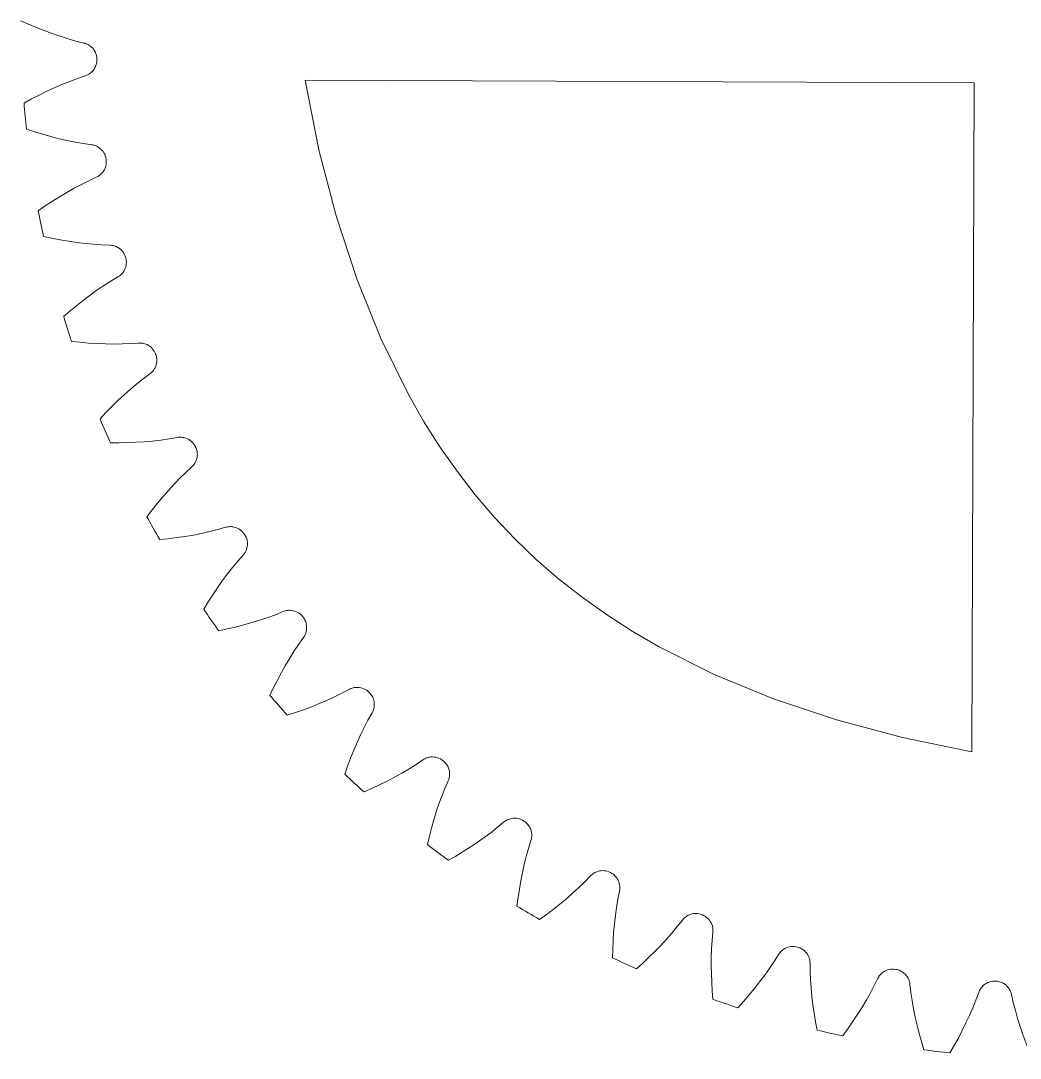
# Model space of a CAD drawing. Extents: x -181 to 448, y -465 to -8.
# Drawn here: x -160.7 to -87.1, y -251.6 to -175.1 of the extents above; entities that cross this region are included whole.
import ezdxf

# ---------------------------------------------------------------- set-up
doc = ezdxf.new("R2010")
doc.units = 0
doc.header["$MEASUREMENT"] = 0
doc.layers.add('Layer 1', color=7, linetype='Continuous')

# ---------------------------------------------------------------- blocks, each defined once
blk = doc.blocks.new('block 749')
at = {"layer": 'Layer 1', "color": 7, "lineweight": 9, "true_color": 0xffffff}
blk.add_open_spline([(-102.064, -249.493), (-101.436, -249.644), (-100.805, -249.786), (-100.173, -249.921)], degree=3, dxfattribs=at)
blk = doc.blocks.new('block 750')
at = {"layer": 'Layer 1', "color": 7, "lineweight": 9, "true_color": 0xffffff}
blk.add_open_spline([(-94.192, -250.947), (-93.551, -251.03), (-92.909, -251.106), (-92.267, -251.174)], degree=3, dxfattribs=at)
blk = doc.blocks.new('block 929')
at = {"layer": 'Layer 1', "color": 7, "lineweight": 9, "true_color": 0xffffff}
blk.add_lwpolyline([(-156.086, -176.746), (-156.674, -176.598), (-157.26, -176.432), (-157.845, -176.248), (-158.428, -176.048), (-159.01, -175.833), (-159.59, -175.604), (-160.167, -175.36), (-160.743, -175.104)], dxfattribs=at)
blk = doc.blocks.new('block 930')
at = {"layer": 'Layer 1', "color": 7, "lineweight": 9, "true_color": 0xffffff}
blk.add_open_spline([(-155.135, -177.899), (-155.142, -177.738), (-155.179, -177.58), (-155.246, -177.434), (-155.313, -177.288), (-155.407, -177.157), (-155.525, -177.047), (-155.603, -176.973), (-155.691, -176.91), (-155.786, -176.86), (-155.88, -176.809), (-155.981, -176.771), (-156.086, -176.746)], degree=3, knots=[0, 0, 0, 0, 1, 1, 1, 2, 2, 2, 3, 3, 3, 4, 4, 4, 4], dxfattribs=at)
blk = doc.blocks.new('block 931')
at = {"layer": 'Layer 1', "color": 7, "lineweight": 9, "true_color": 0xffffff}
blk.add_open_spline([(-155.135, -177.899), (-155.135, -177.912), (-155.134, -177.926), (-155.134, -177.939)], degree=3, dxfattribs=at)
blk = doc.blocks.new('block 932')
at = {"layer": 'Layer 1', "color": 7, "lineweight": 9, "true_color": 0xffffff}
blk.add_open_spline([(-155.99, -179.163), (-155.837, -179.114), (-155.695, -179.036), (-155.573, -178.933), (-155.45, -178.829), (-155.348, -178.703), (-155.273, -178.56), (-155.224, -178.465), (-155.186, -178.364), (-155.163, -178.259), (-155.139, -178.154), (-155.129, -178.047), (-155.134, -177.939)], degree=3, knots=[0, 0, 0, 0, 1, 1, 1, 2, 2, 2, 3, 3, 3, 4, 4, 4, 4], dxfattribs=at)
blk = doc.blocks.new('block 933')
at = {"layer": 'Layer 1', "color": 7, "lineweight": 9, "true_color": 0xffffff}
blk.add_lwpolyline([(-155.99, -179.163), (-156.565, -179.357), (-157.136, -179.57), (-157.705, -179.799), (-158.27, -180.044), (-158.833, -180.305), (-159.393, -180.579), (-159.949, -180.867), (-160.503, -181.168)], dxfattribs=at)
blk = doc.blocks.new('block 934')
at = {"layer": 'Layer 1', "color": 7, "lineweight": 9, "true_color": 0xffffff}
blk.add_open_spline([(-160.503, -181.168), (-160.452, -181.812), (-160.392, -182.456), (-160.325, -183.098)], degree=3, dxfattribs=at)
blk = doc.blocks.new('block 935')
at = {"layer": 'Layer 1', "color": 7, "lineweight": 9, "true_color": 0xffffff}
blk.add_lwpolyline([(-155.522, -184.245), (-156.122, -184.159), (-156.723, -184.055), (-157.323, -183.933), (-157.924, -183.795), (-158.525, -183.642), (-159.126, -183.475), (-159.726, -183.293), (-160.325, -183.098)], dxfattribs=at)
blk = doc.blocks.new('block 936')
at = {"layer": 'Layer 1', "color": 7, "lineweight": 9, "true_color": 0xffffff}
blk.add_open_spline([(-154.456, -185.292), (-154.479, -185.133), (-154.533, -184.98), (-154.615, -184.841), (-154.696, -184.703), (-154.804, -184.582), (-154.932, -184.485), (-155.018, -184.42), (-155.112, -184.367), (-155.211, -184.326), (-155.311, -184.286), (-155.415, -184.258), (-155.522, -184.245)], degree=3, knots=[0, 0, 0, 0, 1, 1, 1, 2, 2, 2, 3, 3, 3, 4, 4, 4, 4], dxfattribs=at)
blk = doc.blocks.new('block 937')
at = {"layer": 'Layer 1', "color": 7, "lineweight": 9, "true_color": 0xffffff}
blk.add_open_spline([(-154.456, -185.292), (-154.454, -185.305), (-154.452, -185.318), (-154.45, -185.332)], degree=3, dxfattribs=at)
blk = doc.blocks.new('block 938')
at = {"layer": 'Layer 1', "color": 7, "lineweight": 9, "true_color": 0xffffff}
blk.add_open_spline([(-155.174, -186.639), (-155.027, -186.574), (-154.894, -186.481), (-154.783, -186.365), (-154.671, -186.25), (-154.583, -186.114), (-154.524, -185.964), (-154.485, -185.864), (-154.458, -185.76), (-154.446, -185.653), (-154.433, -185.546), (-154.435, -185.438), (-154.45, -185.332)], degree=3, knots=[0, 0, 0, 0, 1, 1, 1, 2, 2, 2, 3, 3, 3, 4, 4, 4, 4], dxfattribs=at)
blk = doc.blocks.new('block 939')
at = {"layer": 'Layer 1', "color": 7, "lineweight": 9, "true_color": 0xffffff}
blk.add_lwpolyline([(-155.174, -186.639), (-155.725, -186.892), (-156.271, -187.163), (-156.812, -187.45), (-157.349, -187.753), (-157.882, -188.071), (-158.41, -188.402), (-158.933, -188.747), (-159.452, -189.104)], dxfattribs=at)
blk = doc.blocks.new('block 940')
at = {"layer": 'Layer 1', "color": 7, "lineweight": 9, "true_color": 0xffffff}
blk.add_open_spline([(-159.452, -189.104), (-159.334, -189.74), (-159.208, -190.373), (-159.074, -191.005)], degree=3, dxfattribs=at)
blk = doc.blocks.new('block 941')
at = {"layer": 'Layer 1', "color": 7, "lineweight": 9, "true_color": 0xffffff}
blk.add_lwpolyline([(-154.177, -191.643), (-154.783, -191.621), (-155.391, -191.58), (-156.001, -191.522), (-156.613, -191.447), (-157.227, -191.358), (-157.842, -191.254), (-158.457, -191.136), (-159.074, -191.005)], dxfattribs=at)
blk = doc.blocks.new('block 942')
at = {"layer": 'Layer 1', "color": 7, "lineweight": 9, "true_color": 0xffffff}
blk.add_open_spline([(-153.008, -192.573), (-153.047, -192.417), (-153.117, -192.271), (-153.212, -192.142), (-153.308, -192.013), (-153.428, -191.904), (-153.565, -191.821), (-153.658, -191.765), (-153.756, -191.722), (-153.86, -191.692), (-153.963, -191.662), (-154.07, -191.646), (-154.177, -191.643)], degree=3, knots=[0, 0, 0, 0, 1, 1, 1, 2, 2, 2, 3, 3, 3, 4, 4, 4, 4], dxfattribs=at)
blk = doc.blocks.new('block 943')
at = {"layer": 'Layer 1', "color": 7, "lineweight": 9, "true_color": 0xffffff}
blk.add_open_spline([(-153.008, -192.573), (-153.004, -192.586), (-153.001, -192.599), (-152.998, -192.612)], degree=3, dxfattribs=at)
blk = doc.blocks.new('block 944')
at = {"layer": 'Layer 1', "color": 7, "lineweight": 9, "true_color": 0xffffff}
blk.add_open_spline([(-153.581, -193.988), (-153.442, -193.908), (-153.319, -193.802), (-153.22, -193.675), (-153.121, -193.549), (-153.048, -193.404), (-153.005, -193.249), (-152.976, -193.146), (-152.961, -193.039), (-152.96, -192.931), (-152.958, -192.824), (-152.971, -192.716), (-152.998, -192.612)], degree=3, knots=[0, 0, 0, 0, 1, 1, 1, 2, 2, 2, 3, 3, 3, 4, 4, 4, 4], dxfattribs=at)
blk = doc.blocks.new('block 945')
at = {"layer": 'Layer 1', "color": 7, "lineweight": 9, "true_color": 0xffffff}
blk.add_lwpolyline([(-153.581, -193.988), (-154.102, -194.297), (-154.617, -194.623), (-155.126, -194.966), (-155.628, -195.324), (-156.124, -195.695), (-156.615, -196.08), (-157.099, -196.478), (-157.578, -196.887)], dxfattribs=at)
blk = doc.blocks.new('block 946')
at = {"layer": 'Layer 1', "color": 7, "lineweight": 9, "true_color": 0xffffff}
blk.add_open_spline([(-157.578, -196.887), (-157.394, -197.507), (-157.202, -198.124), (-157.003, -198.738)], degree=3, dxfattribs=at)
blk = doc.blocks.new('block 947')
at = {"layer": 'Layer 1', "color": 7, "lineweight": 9, "true_color": 0xffffff}
blk.add_lwpolyline([(-152.066, -198.861), (-152.671, -198.902), (-153.28, -198.924), (-153.893, -198.93), (-154.51, -198.921), (-155.129, -198.896), (-155.751, -198.857), (-156.376, -198.804), (-157.003, -198.738)], dxfattribs=at)
blk = doc.blocks.new('block 948')
at = {"layer": 'Layer 1', "color": 7, "lineweight": 9, "true_color": 0xffffff}
blk.add_open_spline([(-150.806, -199.663), (-150.862, -199.512), (-150.946, -199.374), (-151.055, -199.256), (-151.163, -199.137), (-151.294, -199.042), (-151.439, -198.973), (-151.537, -198.928), (-151.64, -198.895), (-151.746, -198.876), (-151.851, -198.857), (-151.959, -198.852), (-152.066, -198.861)], degree=3, knots=[0, 0, 0, 0, 1, 1, 1, 2, 2, 2, 3, 3, 3, 4, 4, 4, 4], dxfattribs=at)
blk = doc.blocks.new('block 949')
at = {"layer": 'Layer 1', "color": 7, "lineweight": 9, "true_color": 0xffffff}
blk.add_open_spline([(-150.806, -199.663), (-150.801, -199.676), (-150.797, -199.689), (-150.792, -199.701)], degree=3, dxfattribs=at)
blk = doc.blocks.new('block 950')
at = {"layer": 'Layer 1', "color": 7, "lineweight": 9, "true_color": 0xffffff}
blk.add_open_spline([(-151.228, -201.13), (-151.098, -201.036), (-150.987, -200.918), (-150.902, -200.782), (-150.817, -200.645), (-150.76, -200.494), (-150.733, -200.335), (-150.715, -200.229), (-150.711, -200.121), (-150.721, -200.014), (-150.731, -199.907), (-150.755, -199.802), (-150.792, -199.701)], degree=3, knots=[0, 0, 0, 0, 1, 1, 1, 2, 2, 2, 3, 3, 3, 4, 4, 4, 4], dxfattribs=at)
blk = doc.blocks.new('block 951')
at = {"layer": 'Layer 1', "color": 7, "lineweight": 9, "true_color": 0xffffff}
blk.add_lwpolyline([(-151.228, -201.13), (-151.715, -201.492), (-152.192, -201.871), (-152.662, -202.265), (-153.124, -202.673), (-153.579, -203.094), (-154.027, -203.528), (-154.467, -203.974), (-154.9, -204.431)], dxfattribs=at)
blk = doc.blocks.new('block 952')
at = {"layer": 'Layer 1', "color": 7, "lineweight": 9, "true_color": 0xffffff}
blk.add_open_spline([(-154.9, -204.431), (-154.653, -205.028), (-154.398, -205.622), (-154.135, -206.212)], degree=3, dxfattribs=at)
blk = doc.blocks.new('block 953')
at = {"layer": 'Layer 1', "color": 7, "lineweight": 9, "true_color": 0xffffff}
blk.add_lwpolyline([(-149.213, -205.818), (-149.81, -205.922), (-150.413, -206.008), (-151.022, -206.078), (-151.636, -206.133), (-152.255, -206.173), (-152.878, -206.199), (-153.505, -206.212), (-154.135, -206.212)], dxfattribs=at)
blk = doc.blocks.new('block 954')
at = {"layer": 'Layer 1', "color": 7, "lineweight": 9, "true_color": 0xffffff}
blk.add_open_spline([(-147.875, -206.484), (-147.946, -206.34), (-148.045, -206.211), (-148.165, -206.105), (-148.286, -205.999), (-148.426, -205.917), (-148.577, -205.864), (-148.679, -205.829), (-148.785, -205.807), (-148.892, -205.8), (-148.999, -205.792), (-149.107, -205.798), (-149.213, -205.818)], degree=3, knots=[0, 0, 0, 0, 1, 1, 1, 2, 2, 2, 3, 3, 3, 4, 4, 4, 4], dxfattribs=at)
blk = doc.blocks.new('block 955')
at = {"layer": 'Layer 1', "color": 7, "lineweight": 9, "true_color": 0xffffff}
blk.add_open_spline([(-147.875, -206.484), (-147.869, -206.496), (-147.863, -206.509), (-147.857, -206.521)], degree=3, dxfattribs=at)
blk = doc.blocks.new('block 956')
at = {"layer": 'Layer 1', "color": 7, "lineweight": 9, "true_color": 0xffffff}
blk.add_open_spline([(-148.142, -207.987), (-148.022, -207.88), (-147.924, -207.751), (-147.854, -207.607), (-147.784, -207.462), (-147.743, -207.305), (-147.732, -207.145), (-147.726, -207.038), (-147.733, -206.93), (-147.754, -206.825), (-147.775, -206.719), (-147.81, -206.617), (-147.857, -206.521)], degree=3, knots=[0, 0, 0, 0, 1, 1, 1, 2, 2, 2, 3, 3, 3, 4, 4, 4, 4], dxfattribs=at)
blk = doc.blocks.new('block 957')
at = {"layer": 'Layer 1', "color": 7, "lineweight": 9, "true_color": 0xffffff}
blk.add_lwpolyline([(-148.142, -207.987), (-148.588, -208.398), (-149.023, -208.825), (-149.449, -209.265), (-149.866, -209.72), (-150.275, -210.186), (-150.674, -210.665), (-151.066, -211.154), (-151.449, -211.655)], dxfattribs=at)
blk = doc.blocks.new('block 958')
at = {"layer": 'Layer 1', "color": 7, "lineweight": 9, "true_color": 0xffffff}
blk.add_open_spline([(-151.449, -211.655), (-151.14, -212.222), (-150.824, -212.786), (-150.501, -213.345)], degree=3, dxfattribs=at)
blk = doc.blocks.new('block 959')
at = {"layer": 'Layer 1', "color": 7, "lineweight": 9, "true_color": 0xffffff}
blk.add_lwpolyline([(-145.647, -212.439), (-146.23, -212.605), (-146.821, -212.754), (-147.42, -212.887), (-148.025, -213.006), (-148.636, -213.11), (-149.253, -213.201), (-149.875, -213.28), (-150.501, -213.345)], dxfattribs=at)
blk = doc.blocks.new('block 960')
at = {"layer": 'Layer 1', "color": 7, "lineweight": 9, "true_color": 0xffffff}
blk.add_open_spline([(-144.248, -212.962), (-144.333, -212.826), (-144.445, -212.708), (-144.576, -212.615), (-144.707, -212.522), (-144.854, -212.455), (-145.011, -212.419), (-145.116, -212.394), (-145.223, -212.384), (-145.33, -212.387), (-145.438, -212.391), (-145.544, -212.408), (-145.647, -212.439)], degree=3, knots=[0, 0, 0, 0, 1, 1, 1, 2, 2, 2, 3, 3, 3, 4, 4, 4, 4], dxfattribs=at)
blk = doc.blocks.new('block 961')
at = {"layer": 'Layer 1', "color": 7, "lineweight": 9, "true_color": 0xffffff}
blk.add_open_spline([(-144.248, -212.962), (-144.24, -212.973), (-144.233, -212.985), (-144.226, -212.996)], degree=3, dxfattribs=at)
blk = doc.blocks.new('block 962')
at = {"layer": 'Layer 1', "color": 7, "lineweight": 9, "true_color": 0xffffff}
blk.add_open_spline([(-144.356, -214.484), (-144.248, -214.366), (-144.164, -214.227), (-144.109, -214.076), (-144.055, -213.925), (-144.03, -213.765), (-144.036, -213.604), (-144.041, -213.497), (-144.059, -213.39), (-144.091, -213.288), (-144.123, -213.185), (-144.169, -213.087), (-144.226, -212.996)], degree=3, knots=[0, 0, 0, 0, 1, 1, 1, 2, 2, 2, 3, 3, 3, 4, 4, 4, 4], dxfattribs=at)
blk = doc.blocks.new('block 963')
at = {"layer": 'Layer 1', "color": 7, "lineweight": 9, "true_color": 0xffffff}
blk.add_lwpolyline([(-144.356, -214.484), (-144.756, -214.94), (-145.145, -215.409), (-145.522, -215.892), (-145.89, -216.388), (-146.247, -216.894), (-146.594, -217.412), (-146.933, -217.94), (-147.261, -218.477)], dxfattribs=at)
blk = doc.blocks.new('block 964')
at = {"layer": 'Layer 1', "color": 7, "lineweight": 9, "true_color": 0xffffff}
blk.add_open_spline([(-147.261, -218.477), (-146.895, -219.009), (-146.522, -219.537), (-146.142, -220.06)], degree=3, dxfattribs=at)
blk = doc.blocks.new('block 965')
at = {"layer": 'Layer 1', "color": 7, "lineweight": 9, "true_color": 0xffffff}
blk.add_lwpolyline([(-141.409, -218.651), (-141.972, -218.877), (-142.544, -219.087), (-143.126, -219.282), (-143.715, -219.463), (-144.312, -219.631), (-144.915, -219.786), (-145.526, -219.929), (-146.142, -220.06)], dxfattribs=at)
blk = doc.blocks.new('block 966')
at = {"layer": 'Layer 1', "color": 7, "lineweight": 9, "true_color": 0xffffff}
blk.add_open_spline([(-139.963, -219.025), (-140.062, -218.898), (-140.185, -218.793), (-140.325, -218.714), (-140.465, -218.635), (-140.619, -218.584), (-140.779, -218.564), (-140.885, -218.551), (-140.993, -218.552), (-141.1, -218.566), (-141.206, -218.581), (-141.31, -218.609), (-141.409, -218.651)], degree=3, knots=[0, 0, 0, 0, 1, 1, 1, 2, 2, 2, 3, 3, 3, 4, 4, 4, 4], dxfattribs=at)
blk = doc.blocks.new('block 967')
at = {"layer": 'Layer 1', "color": 7, "lineweight": 9, "true_color": 0xffffff}
blk.add_open_spline([(-139.963, -219.025), (-139.955, -219.035), (-139.946, -219.046), (-139.938, -219.056)], degree=3, dxfattribs=at)
blk = doc.blocks.new('block 968')
at = {"layer": 'Layer 1', "color": 7, "lineweight": 9, "true_color": 0xffffff}
blk.add_open_spline([(-139.911, -220.55), (-139.816, -220.421), (-139.748, -220.274), (-139.709, -220.118), (-139.67, -219.962), (-139.662, -219.8), (-139.686, -219.641), (-139.701, -219.535), (-139.731, -219.431), (-139.773, -219.332), (-139.816, -219.234), (-139.871, -219.141), (-139.938, -219.056)], degree=3, knots=[0, 0, 0, 0, 1, 1, 1, 2, 2, 2, 3, 3, 3, 4, 4, 4, 4], dxfattribs=at)
blk = doc.blocks.new('block 969')
at = {"layer": 'Layer 1', "color": 7, "lineweight": 9, "true_color": 0xffffff}
blk.add_lwpolyline([(-139.911, -220.55), (-140.262, -221.045), (-140.599, -221.552), (-140.924, -222.072), (-141.238, -222.603), (-141.54, -223.144), (-141.832, -223.696), (-142.113, -224.256), (-142.384, -224.825)], dxfattribs=at)
blk = doc.blocks.new('block 970')
at = {"layer": 'Layer 1', "color": 7, "lineweight": 9, "true_color": 0xffffff}
blk.add_open_spline([(-142.384, -224.825), (-141.964, -225.316), (-141.537, -225.801), (-141.105, -226.282)], degree=3, dxfattribs=at)
blk = doc.blocks.new('block 971')
at = {"layer": 'Layer 1', "color": 7, "lineweight": 9, "true_color": 0xffffff}
blk.add_lwpolyline([(-136.546, -224.386), (-137.081, -224.669), (-137.629, -224.938), (-138.186, -225.193), (-138.753, -225.434), (-139.329, -225.664), (-139.914, -225.881), (-140.506, -226.087), (-141.105, -226.282)], dxfattribs=at)
blk = doc.blocks.new('block 972')
at = {"layer": 'Layer 1', "color": 7, "lineweight": 9, "true_color": 0xffffff}
blk.add_open_spline([(-135.068, -224.606), (-135.18, -224.491), (-135.313, -224.399), (-135.461, -224.335), (-135.608, -224.271), (-135.767, -224.237), (-135.927, -224.234), (-136.035, -224.232), (-136.142, -224.244), (-136.246, -224.269), (-136.351, -224.295), (-136.451, -224.334), (-136.546, -224.386)], degree=3, knots=[0, 0, 0, 0, 1, 1, 1, 2, 2, 2, 3, 3, 3, 4, 4, 4, 4], dxfattribs=at)
blk = doc.blocks.new('block 973')
at = {"layer": 'Layer 1', "color": 7, "lineweight": 9, "true_color": 0xffffff}
blk.add_open_spline([(-135.068, -224.606), (-135.058, -224.616), (-135.049, -224.626), (-135.04, -224.635)], degree=3, dxfattribs=at)
blk = doc.blocks.new('block 974')
at = {"layer": 'Layer 1', "color": 7, "lineweight": 9, "true_color": 0xffffff}
blk.add_open_spline([(-134.857, -226.118), (-134.776, -225.979), (-134.723, -225.826), (-134.701, -225.667), (-134.679, -225.508), (-134.688, -225.346), (-134.728, -225.191), (-134.754, -225.086), (-134.794, -224.986), (-134.847, -224.892), (-134.9, -224.799), (-134.964, -224.712), (-135.04, -224.635)], degree=3, knots=[0, 0, 0, 0, 1, 1, 1, 2, 2, 2, 3, 3, 3, 4, 4, 4, 4], dxfattribs=at)
blk = doc.blocks.new('block 975')
at = {"layer": 'Layer 1', "color": 7, "lineweight": 9, "true_color": 0xffffff}
blk.add_lwpolyline([(-134.857, -226.118), (-135.154, -226.647), (-135.437, -227.187), (-135.705, -227.738), (-135.962, -228.299), (-136.206, -228.868), (-136.438, -229.447), (-136.659, -230.034), (-136.869, -230.628)], dxfattribs=at)
blk = doc.blocks.new('block 976')
at = {"layer": 'Layer 1', "color": 7, "lineweight": 9, "true_color": 0xffffff}
blk.add_open_spline([(-136.869, -230.628), (-136.4, -231.072), (-135.925, -231.511), (-135.445, -231.943)], degree=3, dxfattribs=at)
blk = doc.blocks.new('block 977')
at = {"layer": 'Layer 1', "color": 7, "lineweight": 9, "true_color": 0xffffff}
blk.add_lwpolyline([(-131.109, -229.581), (-131.612, -229.919), (-132.128, -230.243), (-132.656, -230.555), (-133.195, -230.855), (-133.744, -231.143), (-134.302, -231.42), (-134.869, -231.687), (-135.445, -231.943)], dxfattribs=at)
blk = doc.blocks.new('block 978')
at = {"layer": 'Layer 1', "color": 7, "lineweight": 9, "true_color": 0xffffff}
blk.add_open_spline([(-129.616, -229.646), (-129.74, -229.543), (-129.882, -229.465), (-130.035, -229.417), (-130.188, -229.369), (-130.35, -229.351), (-130.51, -229.365), (-130.617, -229.374), (-130.722, -229.397), (-130.823, -229.434), (-130.925, -229.47), (-131.02, -229.52), (-131.109, -229.581)], degree=3, knots=[0, 0, 0, 0, 1, 1, 1, 2, 2, 2, 3, 3, 3, 4, 4, 4, 4], dxfattribs=at)
blk = doc.blocks.new('block 979')
at = {"layer": 'Layer 1', "color": 7, "lineweight": 9, "true_color": 0xffffff}
blk.add_open_spline([(-129.616, -229.646), (-129.606, -229.654), (-129.595, -229.663), (-129.585, -229.672)], degree=3, dxfattribs=at)
blk = doc.blocks.new('block 980')
at = {"layer": 'Layer 1', "color": 7, "lineweight": 9, "true_color": 0xffffff}
blk.add_open_spline([(-129.249, -231.127), (-129.183, -230.981), (-129.146, -230.823), (-129.14, -230.662), (-129.135, -230.502), (-129.161, -230.342), (-129.217, -230.191), (-129.254, -230.09), (-129.305, -229.995), (-129.367, -229.907), (-129.429, -229.82), (-129.502, -229.74), (-129.585, -229.672)], degree=3, knots=[0, 0, 0, 0, 1, 1, 1, 2, 2, 2, 3, 3, 3, 4, 4, 4, 4], dxfattribs=at)
blk = doc.blocks.new('block 981')
at = {"layer": 'Layer 1', "color": 7, "lineweight": 9, "true_color": 0xffffff}
blk.add_lwpolyline([(-129.249, -231.127), (-129.489, -231.684), (-129.713, -232.251), (-129.923, -232.827), (-130.119, -233.411), (-130.302, -234.004), (-130.473, -234.603), (-130.631, -235.21), (-130.778, -235.822)], dxfattribs=at)
blk = doc.blocks.new('block 982')
at = {"layer": 'Layer 1', "color": 7, "lineweight": 9, "true_color": 0xffffff}
blk.add_open_spline([(-130.778, -235.822), (-130.265, -236.215), (-129.747, -236.602), (-129.225, -236.982)], degree=3, dxfattribs=at)
blk = doc.blocks.new('block 983')
at = {"layer": 'Layer 1', "color": 7, "lineweight": 9, "true_color": 0xffffff}
blk.add_lwpolyline([(-125.159, -234.18), (-125.624, -234.568), (-126.103, -234.944), (-126.596, -235.31), (-127.1, -235.664), (-127.616, -236.008), (-128.142, -236.342), (-128.679, -236.667), (-129.225, -236.982)], dxfattribs=at)
blk = doc.blocks.new('block 984')
at = {"layer": 'Layer 1', "color": 7, "lineweight": 9, "true_color": 0xffffff}
blk.add_open_spline([(-123.667, -234.088), (-123.801, -233.998), (-123.951, -233.936), (-124.108, -233.904), (-124.266, -233.872), (-124.428, -233.872), (-124.586, -233.902), (-124.691, -233.922), (-124.794, -233.956), (-124.89, -234.003), (-124.987, -234.05), (-125.077, -234.109), (-125.159, -234.18)], degree=3, knots=[0, 0, 0, 0, 1, 1, 1, 2, 2, 2, 3, 3, 3, 4, 4, 4, 4], dxfattribs=at)
blk = doc.blocks.new('block 985')
at = {"layer": 'Layer 1', "color": 7, "lineweight": 9, "true_color": 0xffffff}
blk.add_open_spline([(-123.667, -234.088), (-123.656, -234.095), (-123.645, -234.103), (-123.634, -234.11)], degree=3, dxfattribs=at)
blk = doc.blocks.new('block 986')
at = {"layer": 'Layer 1', "color": 7, "lineweight": 9, "true_color": 0xffffff}
blk.add_open_spline([(-123.147, -235.523), (-123.097, -235.37), (-123.077, -235.209), (-123.088, -235.049), (-123.099, -234.889), (-123.142, -234.732), (-123.213, -234.588), (-123.261, -234.492), (-123.321, -234.402), (-123.392, -234.322), (-123.463, -234.241), (-123.544, -234.17), (-123.634, -234.11)], degree=3, knots=[0, 0, 0, 0, 1, 1, 1, 2, 2, 2, 3, 3, 3, 4, 4, 4, 4], dxfattribs=at)
blk = doc.blocks.new('block 987')
at = {"layer": 'Layer 1', "color": 7, "lineweight": 9, "true_color": 0xffffff}
blk.add_lwpolyline([(-123.147, -235.523), (-123.328, -236.101), (-123.492, -236.688), (-123.64, -237.283), (-123.774, -237.885), (-123.894, -238.493), (-124.001, -239.108), (-124.096, -239.727), (-124.177, -240.352)], dxfattribs=at)
blk = doc.blocks.new('block 988')
at = {"layer": 'Layer 1', "color": 7, "lineweight": 9, "true_color": 0xffffff}
blk.add_open_spline([(-124.177, -240.352), (-123.626, -240.689), (-123.071, -241.019), (-122.511, -241.343)], degree=3, dxfattribs=at)
blk = doc.blocks.new('block 989')
at = {"layer": 'Layer 1', "color": 7, "lineweight": 9, "true_color": 0xffffff}
blk.add_lwpolyline([(-118.761, -238.131), (-119.183, -238.566), (-119.62, -238.99), (-120.072, -239.405), (-120.537, -239.81), (-121.013, -240.206), (-121.502, -240.594), (-122.001, -240.972), (-122.511, -241.343)], dxfattribs=at)
blk = doc.blocks.new('block 990')
at = {"layer": 'Layer 1', "color": 7, "lineweight": 9, "true_color": 0xffffff}
blk.add_open_spline([(-117.287, -237.884), (-117.429, -237.809), (-117.585, -237.762), (-117.745, -237.747), (-117.905, -237.732), (-118.066, -237.748), (-118.22, -237.795), (-118.322, -237.826), (-118.421, -237.871), (-118.512, -237.927), (-118.604, -237.984), (-118.687, -238.052), (-118.761, -238.131)], degree=3, knots=[0, 0, 0, 0, 1, 1, 1, 2, 2, 2, 3, 3, 3, 4, 4, 4, 4], dxfattribs=at)
blk = doc.blocks.new('block 991')
at = {"layer": 'Layer 1', "color": 7, "lineweight": 9, "true_color": 0xffffff}
blk.add_open_spline([(-117.287, -237.884), (-117.275, -237.89), (-117.263, -237.896), (-117.251, -237.902)], degree=3, dxfattribs=at)
blk = doc.blocks.new('block 992')
at = {"layer": 'Layer 1', "color": 7, "lineweight": 9, "true_color": 0xffffff}
blk.add_open_spline([(-116.62, -239.256), (-116.586, -239.099), (-116.582, -238.937), (-116.61, -238.779), (-116.638, -238.621), (-116.697, -238.47), (-116.783, -238.334), (-116.841, -238.243), (-116.91, -238.16), (-116.989, -238.088), (-117.068, -238.015), (-117.156, -237.952), (-117.251, -237.902)], degree=3, knots=[0, 0, 0, 0, 1, 1, 1, 2, 2, 2, 3, 3, 3, 4, 4, 4, 4], dxfattribs=at)
blk = doc.blocks.new('block 993')
at = {"layer": 'Layer 1', "color": 7, "lineweight": 9, "true_color": 0xffffff}
blk.add_lwpolyline([(-116.62, -239.256), (-116.739, -239.851), (-116.84, -240.452), (-116.926, -241.059), (-116.996, -241.671), (-117.052, -242.289), (-117.095, -242.911), (-117.123, -243.537), (-117.139, -244.167)], dxfattribs=at)
blk = doc.blocks.new('block 994')
at = {"layer": 'Layer 1', "color": 7, "lineweight": 9, "true_color": 0xffffff}
blk.add_open_spline([(-117.139, -244.167), (-116.556, -244.445), (-115.969, -244.715), (-115.379, -244.978)], degree=3, dxfattribs=at)
blk = doc.blocks.new('block 995')
at = {"layer": 'Layer 1', "color": 7, "lineweight": 9, "true_color": 0xffffff}
blk.add_lwpolyline([(-111.985, -241.392), (-112.359, -241.868), (-112.75, -242.336), (-113.155, -242.796), (-113.575, -243.247), (-114.008, -243.691), (-114.453, -244.127), (-114.911, -244.556), (-115.379, -244.978)], dxfattribs=at)
blk = doc.blocks.new('block 996')
at = {"layer": 'Layer 1', "color": 7, "lineweight": 9, "true_color": 0xffffff}
blk.add_open_spline([(-110.545, -240.992), (-110.694, -240.932), (-110.854, -240.902), (-111.014, -240.904), (-111.175, -240.906), (-111.334, -240.938), (-111.482, -241.001), (-111.581, -241.043), (-111.674, -241.097), (-111.759, -241.163), (-111.844, -241.229), (-111.92, -241.306), (-111.985, -241.392)], degree=3, knots=[0, 0, 0, 0, 1, 1, 1, 2, 2, 2, 3, 3, 3, 4, 4, 4, 4], dxfattribs=at)
blk = doc.blocks.new('block 997')
at = {"layer": 'Layer 1', "color": 7, "lineweight": 9, "true_color": 0xffffff}
blk.add_open_spline([(-110.545, -240.992), (-110.532, -240.997), (-110.52, -241.002), (-110.507, -241.007)], degree=3, dxfattribs=at)
blk = doc.blocks.new('block 998')
at = {"layer": 'Layer 1', "color": 7, "lineweight": 9, "true_color": 0xffffff}
blk.add_open_spline([(-109.738, -242.287), (-109.72, -242.128), (-109.734, -241.966), (-109.778, -241.812), (-109.823, -241.657), (-109.897, -241.513), (-109.997, -241.387), (-110.063, -241.303), (-110.141, -241.228), (-110.227, -241.163), (-110.313, -241.099), (-110.408, -241.046), (-110.507, -241.007)], degree=3, knots=[0, 0, 0, 0, 1, 1, 1, 2, 2, 2, 3, 3, 3, 4, 4, 4, 4], dxfattribs=at)
blk = doc.blocks.new('block 999')
at = {"layer": 'Layer 1', "color": 7, "lineweight": 9, "true_color": 0xffffff}
blk.add_lwpolyline([(-109.738, -242.287), (-109.794, -242.891), (-109.832, -243.499), (-109.854, -244.112), (-109.86, -244.728), (-109.851, -245.348), (-109.828, -245.971), (-109.791, -246.597), (-109.741, -247.225)], dxfattribs=at)
blk = doc.blocks.new('block 1000')
at = {"layer": 'Layer 1', "color": 7, "lineweight": 9, "true_color": 0xffffff}
blk.add_open_spline([(-109.741, -247.225), (-109.132, -247.44), (-108.52, -247.648), (-107.906, -247.848)], degree=3, dxfattribs=at)
blk = doc.blocks.new('block 1001')
at = {"layer": 'Layer 1', "color": 7, "lineweight": 9, "true_color": 0xffffff}
blk.add_lwpolyline([(-104.905, -243.926), (-105.227, -244.439), (-105.567, -244.946), (-105.922, -245.445), (-106.293, -245.938), (-106.677, -246.425), (-107.074, -246.905), (-107.484, -247.379), (-107.906, -247.848)], dxfattribs=at)
blk = doc.blocks.new('block 1002')
at = {"layer": 'Layer 1', "color": 7, "lineweight": 9, "true_color": 0xffffff}
blk.add_open_spline([(-103.515, -243.378), (-103.669, -243.334), (-103.831, -243.321), (-103.991, -243.34), (-104.15, -243.358), (-104.305, -243.408), (-104.445, -243.485), (-104.54, -243.537), (-104.627, -243.601), (-104.704, -243.675), (-104.782, -243.75), (-104.849, -243.834), (-104.905, -243.926)], degree=3, knots=[0, 0, 0, 0, 1, 1, 1, 2, 2, 2, 3, 3, 3, 4, 4, 4, 4], dxfattribs=at)
blk = doc.blocks.new('block 1003')
at = {"layer": 'Layer 1', "color": 7, "lineweight": 9, "true_color": 0xffffff}
blk.add_open_spline([(-103.515, -243.378), (-103.502, -243.382), (-103.489, -243.385), (-103.476, -243.389)], degree=3, dxfattribs=at)
blk = doc.blocks.new('block 1004')
at = {"layer": 'Layer 1', "color": 7, "lineweight": 9, "true_color": 0xffffff}
blk.add_open_spline([(-102.577, -244.582), (-102.576, -244.421), (-102.606, -244.262), (-102.667, -244.113), (-102.727, -243.964), (-102.816, -243.829), (-102.928, -243.714), (-103.003, -243.637), (-103.088, -243.57), (-103.181, -243.516), (-103.273, -243.461), (-103.372, -243.418), (-103.476, -243.389)], degree=3, knots=[0, 0, 0, 0, 1, 1, 1, 2, 2, 2, 3, 3, 3, 4, 4, 4, 4], dxfattribs=at)
blk = doc.blocks.new('block 1005')
at = {"layer": 'Layer 1', "color": 7, "lineweight": 9, "true_color": 0xffffff}
blk.add_lwpolyline([(-102.577, -244.582), (-102.569, -245.188), (-102.544, -245.797), (-102.501, -246.409), (-102.443, -247.023), (-102.369, -247.638), (-102.281, -248.255), (-102.179, -248.874), (-102.064, -249.493)], dxfattribs=at)
blk = doc.blocks.new('block 1006')
at = {"layer": 'Layer 1', "color": 7, "lineweight": 9, "true_color": 0xffffff}
blk.add_lwpolyline([(-97.599, -245.707), (-97.866, -246.251), (-98.151, -246.79), (-98.452, -247.324), (-98.769, -247.853), (-99.1, -248.377), (-99.445, -248.896), (-99.803, -249.411), (-100.173, -249.921)], dxfattribs=at)
blk = doc.blocks.new('block 1007')
at = {"layer": 'Layer 1', "color": 7, "lineweight": 9, "true_color": 0xffffff}
blk.add_open_spline([(-96.274, -245.016), (-96.432, -244.989), (-96.594, -244.993), (-96.751, -245.028), (-96.908, -245.063), (-97.056, -245.128), (-97.188, -245.22), (-97.276, -245.282), (-97.356, -245.354), (-97.425, -245.437), (-97.495, -245.519), (-97.553, -245.61), (-97.599, -245.707)], degree=3, knots=[0, 0, 0, 0, 1, 1, 1, 2, 2, 2, 3, 3, 3, 4, 4, 4, 4], dxfattribs=at)
blk = doc.blocks.new('block 1008')
at = {"layer": 'Layer 1', "color": 7, "lineweight": 9, "true_color": 0xffffff}
blk.add_open_spline([(-96.274, -245.016), (-96.261, -245.019), (-96.247, -245.021), (-96.234, -245.023)], degree=3, dxfattribs=at)
blk = doc.blocks.new('block 1009')
at = {"layer": 'Layer 1', "color": 7, "lineweight": 9, "true_color": 0xffffff}
blk.add_open_spline([(-95.215, -246.116), (-95.231, -245.956), (-95.278, -245.801), (-95.354, -245.659), (-95.429, -245.517), (-95.532, -245.392), (-95.655, -245.289), (-95.738, -245.221), (-95.829, -245.163), (-95.927, -245.118), (-96.025, -245.073), (-96.128, -245.041), (-96.234, -245.023)], degree=3, knots=[0, 0, 0, 0, 1, 1, 1, 2, 2, 2, 3, 3, 3, 4, 4, 4, 4], dxfattribs=at)
blk = doc.blocks.new('block 1010')
at = {"layer": 'Layer 1', "color": 7, "lineweight": 9, "true_color": 0xffffff}
blk.add_lwpolyline([(-95.215, -246.116), (-95.144, -246.718), (-95.055, -247.321), (-94.949, -247.925), (-94.827, -248.529), (-94.689, -249.134), (-94.537, -249.738), (-94.371, -250.343), (-94.192, -250.947)], dxfattribs=at)
blk = doc.blocks.new('block 1011')
at = {"layer": 'Layer 1', "color": 7, "lineweight": 9, "true_color": 0xffffff}
blk.add_lwpolyline([(-90.147, -246.714), (-90.355, -247.283), (-90.582, -247.849), (-90.826, -248.411), (-91.086, -248.971), (-91.361, -249.526), (-91.649, -250.079), (-91.952, -250.628), (-92.267, -251.174)], dxfattribs=at)
blk = doc.blocks.new('block 1012')
at = {"layer": 'Layer 1', "color": 7, "lineweight": 9, "true_color": 0xffffff}
blk.add_open_spline([(-88.901, -245.889), (-89.062, -245.879), (-89.222, -245.899), (-89.375, -245.951), (-89.527, -246.002), (-89.668, -246.082), (-89.789, -246.187), (-89.87, -246.258), (-89.942, -246.338), (-90.003, -246.427), (-90.063, -246.516), (-90.111, -246.613), (-90.147, -246.714)], degree=3, knots=[0, 0, 0, 0, 1, 1, 1, 2, 2, 2, 3, 3, 3, 4, 4, 4, 4], dxfattribs=at)
blk = doc.blocks.new('block 1013')
at = {"layer": 'Layer 1', "color": 7, "lineweight": 9, "true_color": 0xffffff}
blk.add_open_spline([(-88.901, -245.889), (-88.888, -245.89), (-88.874, -245.891), (-88.861, -245.892)], degree=3, dxfattribs=at)
blk = doc.blocks.new('block 1014')
at = {"layer": 'Layer 1', "color": 7, "lineweight": 9, "true_color": 0xffffff}
blk.add_open_spline([(-87.733, -246.872), (-87.766, -246.714), (-87.829, -246.565), (-87.919, -246.432), (-88.009, -246.299), (-88.124, -246.185), (-88.258, -246.096), (-88.347, -246.036), (-88.444, -245.988), (-88.546, -245.954), (-88.648, -245.92), (-88.754, -245.899), (-88.861, -245.892)], degree=3, knots=[0, 0, 0, 0, 1, 1, 1, 2, 2, 2, 3, 3, 3, 4, 4, 4, 4], dxfattribs=at)
blk = doc.blocks.new('block 1015')
at = {"layer": 'Layer 1', "color": 7, "lineweight": 9, "true_color": 0xffffff}
blk.add_lwpolyline([(-87.733, -246.872), (-87.6, -247.463), (-87.449, -248.053), (-87.28, -248.643), (-87.095, -249.231), (-86.895, -249.818), (-86.68, -250.403), (-86.452, -250.987), (-86.211, -251.569)], dxfattribs=at)
blk = doc.blocks.new('block 1115')
at = {"layer": 'Layer 1', "color": 7, "lineweight": 9, "true_color": 0xffffff}
blk.add_lwpolyline([(-90.648, -228.996), (-95.76, -227.931), (-100.635, -226.628), (-105.265, -225.082), (-109.64, -223.283), (-113.747, -221.219), (-115.696, -220.082), (-117.573, -218.874), (-119.376, -217.592), (-121.104, -216.236), (-122.756, -214.804), (-124.33, -213.295), (-125.827, -211.709), (-127.247, -210.047), (-128.591, -208.309), (-129.86, -206.496), (-131.054, -204.609), (-132.177, -202.651), (-134.213, -198.527), (-135.982, -194.137), (-137.495, -189.494), (-138.765, -184.608), (-139.795, -179.485)], dxfattribs=at)
blk = doc.blocks.new('block 1116')
at = {"layer": 'Layer 1', "color": 7, "lineweight": 9, "true_color": 0xffffff}
blk.add_lwpolyline([(-139.795, -179.485), (-90.48, -179.683)], dxfattribs=at)
blk = doc.blocks.new('block 1117')
at = {"layer": 'Layer 1', "color": 7, "lineweight": 9, "true_color": 0xffffff}
blk.add_lwpolyline([(-90.48, -179.683), (-90.648, -228.996)], dxfattribs=at)
blk = doc.blocks.new('block 748')
at = {"layer": 'Layer 1'}
for name in ['block 929', 'block 930', 'block 932', 'block 931', 'block 933', 'block 1115', 'block 1116', 'block 1117', 'block 934', 'block 935', 'block 936', 'block 938', 'block 937', 'block 939', 'block 940', 'block 941', 'block 942', 'block 944', 'block 943', 'block 945', 'block 946', 'block 947', 'block 948', 'block 950', 'block 949', 'block 951', 'block 952', 'block 953', 'block 954', 'block 956', 'block 955', 'block 957', 'block 958', 'block 959', 'block 960', 'block 962', 'block 961', 'block 963', 'block 964', 'block 965', 'block 966', 'block 967', 'block 968', 'block 969', 'block 971', 'block 972', 'block 973', 'block 974', 'block 970', 'block 975', 'block 978', 'block 977', 'block 979', 'block 980', 'block 976', 'block 981', 'block 984', 'block 983', 'block 985', 'block 986', 'block 982', 'block 987', 'block 990', 'block 989', 'block 991', 'block 992', 'block 993', 'block 988', 'block 995', 'block 996', 'block 997', 'block 998', 'block 999', 'block 1002', 'block 1003', 'block 1004', 'block 994', 'block 1001', 'block 1005', 'block 1007', 'block 1008', 'block 1009', 'block 1006', 'block 1010', 'block 1012', 'block 1013', 'block 1014', 'block 1011', 'block 1015', 'block 1000', 'block 749', 'block 750']:
    blk.add_blockref(name, (0, 0), dxfattribs=at)

msp = doc.modelspace()

# ---------------------------------------------------------------- block references
at = {"layer": 'Layer 1'}
msp.add_blockref('block 748', (0, 0), dxfattribs=at)

doc.saveas('drawing.dxf')
